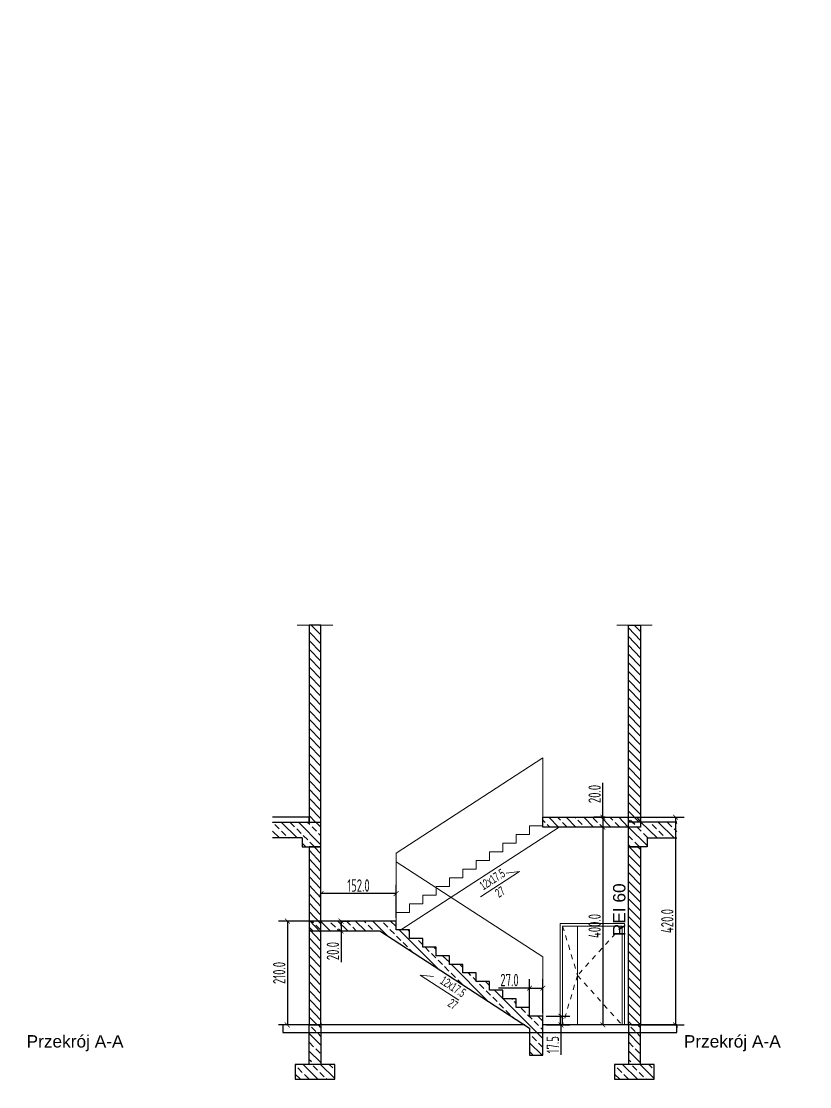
# Model space of a CAD drawing. Extents: x 6529560 to 6558080, y 5579316 to 5588131.
# Drawn here: x 6543856.29 to 6543872.23, y 5579524.12 to 5579545.66 of the extents above; entities that cross this region are included whole.
import ezdxf

# ---------------------------------------------------------------- set-up
doc = ezdxf.new("R2010")
doc.units = 0
doc.header["$MEASUREMENT"] = 0
doc.header["$PDSIZE"] = -5
doc.linetypes.add('0.5_0.5', pattern=[1, 0.5, -0.5])
doc.layers.get('0').update_dxf_attribs({"color": 2, "linetype": 'CONTINUOUS', "lineweight": 5})
doc.layers.get('Defpoints').update_dxf_attribs({"linetype": 'CONTINUOUS'})
for name, color, linetype, lineweight in [('arch_opisy', 20, 'CONTINUOUS', 13), ('arch_schody', 7, 'CONTINUOUS', 9), ('arch_sciany murowane wewnetrzne', 20, 'CONTINUOUS', 25), ('arch_sciany wewnetrzne murowane wypelnienie', 20, 'CONTINUOUS', 15), ('arch_wymiary', 2, 'CONTINUOUS', 13)]:
    doc.layers.add(name, color=color, linetype=linetype, lineweight=lineweight)
for name, color, linetype in [('KONS_KW_304L', 4, 'CONTINUOUS'), ('KONS_KW_309H', 9, 'CONTINUOUS'), ('Zb', 2, 'CONTINUOUS')]:
    doc.layers.add(name, color=color, linetype=linetype)
doc.styles.add('ARIAL', font='arial.ttf')
doc.styles.add('ISO8', font='iso8.shx', dxfattribs={"width": 0.7})
doc.styles.add('ROMANS', font='romans.shx', dxfattribs={"width": 0.8})
doc.styles.get("Standard").update_dxf_attribs({"font": 'arial.ttf', "width": 0.75})
doc.dimstyles.new('biura', dxfattribs={"dimtxt": 0.25, "dimasz": 0.1, "dimexe": 0.18, "dimexo": 0.0625, "dimgap": 0.04, "dimtad": 1, "dimdec": 1, "dimlfac": 100, "dimzin": 0, "dimdsep": 46, "dimtxsty": 'ISO8', "dimblk": 'ARCHTICK', "dimcen": 0.09, "dimadec": 0, "dimazin": 0, "dimtfac": 1, "dimtdec": 1, "dimtix": 1, "dimtofl": 0, "dimtmove": 0, "dimatfit": 3, "dimldrblk": 'ARCHTICK', "dimfxl": 0.2, "dimfxlon": 1, "dimtolj": 1, "dimtzin": 0, "dimarcsym": 0})
doc.dimstyles.new('D-GB-50', dxfattribs={"dimscale": 50, "dimtxt": 2.5, "dimasz": 2.5, "dimexe": 1, "dimexo": 2, "dimtad": 1, "dimdec": 0, "dimtxsty": 'ROMANS', "dimblk": 'OBLIQUE', "dimcen": 2.5, "dimdle": 1, "dimclrd": 256, "dimclre": 256, "dimclrt": 2, "dimadec": 0, "dimazin": 0, "dimtfac": 1, "dimtdec": 0, "dimtix": 1, "dimtmove": 2, "dimatfit": 3, "dimfxl": 1, "dimarcsym": 0})
pattern_1 = [(135, (43.5523, -110.03764), (-0.176773564112, -0.176773564112), []), (135, (43.5523, -109.86087), (-0.176773564112, -0.176773564112), [0.124997785918, -0.062498892959])]

# ---------------------------------------------------------------- blocks, each defined once
blk = doc.blocks.new('_OBLIQUE')
at = {"color": 0, "linetype": 'ByBlock', "lineweight": -2}
blk.add_line((-0.5, -0.5), (0.5, 0.5), dxfattribs=at)
blk = doc.blocks.new('_ArchTick')
at = {"color": 0, "linetype": 'ByBlock', "const_width": 0.15}
blk.add_lwpolyline([(-0.5, -0.5), (0.5, 0.5)], dxfattribs=at)
blk = doc.blocks.new('*D1071')
at = {"layer": 'arch_wymiary', "color": 0, "lineweight": -2, "transparency": 16777216}
for p, q in [((6543862.347, 5579527.531), (6543862.347, 5579528.203)), ((6543863.867, 5579527.531), (6543863.867, 5579528.203)), ((6543863.867, 5579528.023), (6543862.347, 5579528.023))]:
    blk.add_line(p, q, dxfattribs=at)
at = {"layer": 'Defpoints', "color": 0, "transparency": 16777216}
for p in [(6543862.347, 5579528.023), (6543862.347, 5579527.469), (6543863.867, 5579527.469)]:
    blk.add_point(p, dxfattribs=at)
at = {"layer": 'arch_wymiary', "color": 0, "lineweight": -2, "transparency": 16777216, "xscale": 0.1, "yscale": 0.1, "zscale": 0.1, "rotation": 180}
blk.add_blockref('_ArchTick', (6543862.347, 5579528.023), dxfattribs=at)
at = {"layer": 'arch_wymiary', "color": 0, "lineweight": -2, "transparency": 16777216, "xscale": 0.1, "yscale": 0.1, "zscale": 0.1}
blk.add_blockref('_ArchTick', (6543863.867, 5579528.023), dxfattribs=at)
at = {"layer": 'arch_wymiary', "color": 0, "transparency": 16777216, "insert": (6543863.107, 5579528.188), "char_height": 0.25, "attachment_point": 5, "style": 'ISO8'}
blk.add_mtext('\\A1;152.0', dxfattribs=at)
blk = doc.blocks.new('*D1072')
at = {"layer": 'arch_wymiary', "color": 0, "lineweight": -2, "transparency": 16777216}
for p, q in [((6543866.9, 5579525.544), (6543867.382, 5579525.544)), ((6543867.202, 5579525.469), (6543867.202, 5579525.569)), ((6543867.202, 5579525.369), (6543867.202, 5579525.544)), ((6543866.9, 5579525.369), (6543867.382, 5579525.369)), ((6543867.202, 5579525.369), (6543867.202, 5579524.761))]:
    blk.add_line(p, q, dxfattribs=at)
at = {"layer": 'Defpoints', "color": 0, "transparency": 16777216}
for p in [(6543866.837, 5579525.544), (6543867.202, 5579525.544), (6543866.837, 5579525.369)]:
    blk.add_point(p, dxfattribs=at)
at = {"layer": 'arch_wymiary', "color": 0, "lineweight": -2, "transparency": 16777216, "xscale": 0.1, "yscale": 0.1, "zscale": 0.1}
for p, rotation in [((6543867.202, 5579525.544), 90), ((6543867.202, 5579525.369), 270)]:
    blk.add_blockref('_ArchTick', p, dxfattribs=dict(at, rotation=rotation))
at = {"layer": 'arch_wymiary', "color": 0, "transparency": 16777216, "insert": (6543867.037, 5579524.968), "char_height": 0.25, "attachment_point": 5, "rotation": 90, "style": 'ISO8'}
blk.add_mtext('\\A1;17.5', dxfattribs=at)
blk = doc.blocks.new('*D1073')
at = {"layer": 'arch_wymiary', "color": 0, "lineweight": -2, "transparency": 16777216}
for p, q in [((6543866.567, 5579526.111), (6543865.936, 5579526.111)), ((6543866.567, 5579525.606), (6543866.567, 5579526.291)), ((6543866.567, 5579526.111), (6543866.837, 5579526.111)), ((6543866.667, 5579526.111), (6543866.767, 5579526.111)), ((6543866.837, 5579525.606), (6543866.837, 5579526.291))]:
    blk.add_line(p, q, dxfattribs=at)
at = {"layer": 'Defpoints', "color": 0, "transparency": 16777216}
for p in [(6543866.837, 5579526.111), (6543866.567, 5579525.544), (6543866.837, 5579525.544)]:
    blk.add_point(p, dxfattribs=at)
at = {"layer": 'arch_wymiary', "color": 0, "lineweight": -2, "transparency": 16777216, "xscale": 0.1, "yscale": 0.1, "zscale": 0.1, "rotation": 180}
blk.add_blockref('_ArchTick', (6543866.567, 5579526.111), dxfattribs=at)
at = {"layer": 'arch_wymiary', "color": 0, "lineweight": -2, "transparency": 16777216, "xscale": 0.1, "yscale": 0.1, "zscale": 0.1}
blk.add_blockref('_ArchTick', (6543866.837, 5579526.111), dxfattribs=at)
at = {"layer": 'arch_wymiary', "color": 0, "transparency": 16777216, "insert": (6543866.161, 5579526.276), "char_height": 0.25, "attachment_point": 5, "style": 'ISO8'}
blk.add_mtext('\\A1;27.0', dxfattribs=at)
blk = doc.blocks.new('*D1074')
at = {"layer": 'arch_wymiary', "color": 0, "lineweight": -2, "transparency": 16777216}
for p, q in [((6543862.755, 5579527.469), (6543862.755, 5579526.638)), ((6543862.755, 5579527.469), (6543862.755, 5579527.269)), ((6543862.755, 5579527.369), (6543862.755, 5579527.469)), ((6543862.786, 5579527.469), (6543862.935, 5579527.469)), ((6543862.786, 5579527.269), (6543862.935, 5579527.269))]:
    blk.add_line(p, q, dxfattribs=at)
at = {"layer": 'Defpoints', "color": 0, "transparency": 16777216}
for p in [(6543862.724, 5579527.469), (6543862.724, 5579527.269), (6543862.755, 5579527.269)]:
    blk.add_point(p, dxfattribs=at)
at = {"layer": 'arch_wymiary', "color": 0, "lineweight": -2, "transparency": 16777216, "xscale": 0.1, "yscale": 0.1, "zscale": 0.1}
for p, rotation in [((6543862.755, 5579527.469), 90), ((6543862.755, 5579527.269), 270)]:
    blk.add_blockref('_ArchTick', p, dxfattribs=dict(at, rotation=rotation))
at = {"layer": 'arch_wymiary', "color": 0, "transparency": 16777216, "insert": (6543862.59, 5579526.862), "char_height": 0.25, "attachment_point": 5, "rotation": 90, "style": 'ISO8'}
blk.add_mtext('\\A1;20.0', dxfattribs=at)
blk = doc.blocks.new('*D1075')
at = {"layer": 'arch_wymiary', "color": 0, "lineweight": -2, "transparency": 16777216}
for p, q in [((6543868.048, 5579529.569), (6543868.048, 5579530.262)), ((6543868.099, 5579529.569), (6543867.868, 5579529.569)), ((6543868.048, 5579529.569), (6543868.048, 5579529.369)), ((6543868.099, 5579529.369), (6543867.868, 5579529.369)), ((6543868.048, 5579529.469), (6543868.048, 5579529.369))]:
    blk.add_line(p, q, dxfattribs=at)
at = {"layer": 'Defpoints', "color": 0, "transparency": 16777216}
for p in [(6543868.161, 5579529.569), (6543868.048, 5579529.369), (6543868.161, 5579529.369)]:
    blk.add_point(p, dxfattribs=at)
at = {"layer": 'arch_wymiary', "color": 0, "lineweight": -2, "transparency": 16777216, "xscale": 0.1, "yscale": 0.1, "zscale": 0.1}
for p, rotation in [((6543868.048, 5579529.569), 90), ((6543868.048, 5579529.369), 270)]:
    blk.add_blockref('_ArchTick', p, dxfattribs=dict(at, rotation=rotation))
at = {"layer": 'arch_wymiary', "color": 0, "transparency": 16777216, "insert": (6543867.883, 5579530.038), "char_height": 0.25, "attachment_point": 5, "rotation": 90, "style": 'ISO8'}
blk.add_mtext('\\A1;20.0', dxfattribs=at)
blk = doc.blocks.new('*D1076')
at = {"layer": 'arch_wymiary', "color": 0, "lineweight": -2, "transparency": 16777216}
for p, q in [((6543868.099, 5579529.369), (6543867.868, 5579529.369)), ((6543868.048, 5579529.369), (6543868.048, 5579525.369)), ((6543868.505, 5579525.369), (6543867.868, 5579525.369))]:
    blk.add_line(p, q, dxfattribs=at)
at = {"layer": 'Defpoints', "color": 0, "transparency": 16777216}
for p in [(6543868.161, 5579529.369), (6543868.048, 5579525.369), (6543868.567, 5579525.369)]:
    blk.add_point(p, dxfattribs=at)
at = {"layer": 'arch_wymiary', "color": 0, "lineweight": -2, "transparency": 16777216, "xscale": 0.1, "yscale": 0.1, "zscale": 0.1}
for p, rotation in [((6543868.048, 5579529.369), 90), ((6543868.048, 5579525.369), 270)]:
    blk.add_blockref('_ArchTick', p, dxfattribs=dict(at, rotation=rotation))
at = {"layer": 'arch_wymiary', "color": 0, "transparency": 16777216, "insert": (6543867.883, 5579527.369), "char_height": 0.25, "attachment_point": 5, "rotation": 90, "style": 'ISO8'}
blk.add_mtext('\\A1;400.0', dxfattribs=at)
blk = doc.blocks.new('*D1077')
at = {"layer": 'arch_wymiary', "color": 0, "lineweight": -2, "transparency": 16777216}
for p, q in [((6543862.284, 5579527.469), (6543861.489, 5579527.469)), ((6543861.669, 5579527.469), (6543861.669, 5579525.369)), ((6543862.284, 5579525.369), (6543861.489, 5579525.369))]:
    blk.add_line(p, q, dxfattribs=at)
at = {"layer": 'Defpoints', "color": 0, "transparency": 16777216}
for p in [(6543862.347, 5579527.469), (6543861.669, 5579525.369), (6543862.346, 5579525.369)]:
    blk.add_point(p, dxfattribs=at)
at = {"layer": 'arch_wymiary', "color": 0, "lineweight": -2, "transparency": 16777216, "xscale": 0.1, "yscale": 0.1, "zscale": 0.1}
for p, rotation in [((6543861.669, 5579527.469), 90), ((6543861.669, 5579525.369), 270)]:
    blk.add_blockref('_ArchTick', p, dxfattribs=dict(at, rotation=rotation))
at = {"layer": 'arch_wymiary', "color": 0, "transparency": 16777216, "insert": (6543861.504, 5579526.419), "char_height": 0.25, "attachment_point": 5, "rotation": 90, "style": 'ISO8'}
blk.add_mtext('\\A1;210.0', dxfattribs=at)
blk = doc.blocks.new('*D1078')
at = {"layer": 'arch_wymiary', "color": 0, "lineweight": -2, "transparency": 16777216}
for p, q in [((6543868.87, 5579529.569), (6543869.697, 5579529.569)), ((6543869.517, 5579529.569), (6543869.517, 5579525.369)), ((6543868.629, 5579525.369), (6543869.697, 5579525.369))]:
    blk.add_line(p, q, dxfattribs=at)
at = {"layer": 'Defpoints', "color": 0, "transparency": 16777216}
for p in [(6543868.807, 5579529.569), (6543868.567, 5579525.369), (6543869.517, 5579525.369)]:
    blk.add_point(p, dxfattribs=at)
at = {"layer": 'arch_wymiary', "color": 0, "lineweight": -2, "transparency": 16777216, "xscale": 0.1, "yscale": 0.1, "zscale": 0.1}
for p, rotation in [((6543869.517, 5579529.569), 90), ((6543869.517, 5579525.369), 270)]:
    blk.add_blockref('_ArchTick', p, dxfattribs=dict(at, rotation=rotation))
at = {"layer": 'arch_wymiary', "color": 0, "transparency": 16777216, "insert": (6543869.352, 5579527.469), "char_height": 0.25, "attachment_point": 5, "rotation": 90, "style": 'ISO8'}
blk.add_mtext('\\A1;420.0', dxfattribs=at)

msp = doc.modelspace()

# ---------------------------------------------------------------- hatches: boundary and pattern name
at = {"layer": 'arch_sciany wewnetrzne murowane wypelnienie'}
h = msp.add_hatch(dxfattribs=at)
h.set_pattern_fill('ANSI31', color=256, angle=90)
h.set_pattern_definition([(135, (43.5523, -110.03764), (-0.0883883476483, -0.0883883476483), [])])
h.paths.add_polyline_path([(6543862.107, 5579525.3687), (6543862.347, 5579525.3687), (6543862.347, 5579528.9686), (6543862.107, 5579528.9686)])
h.paths.add_polyline_path([(6543868.5673, 5579528.9686), (6543868.8073, 5579528.9686), (6543868.8073, 5579525.3687), (6543868.5673, 5579525.3687)])
h.paths.add_polyline_path([(6543868.5673, 5579533.4531), (6543868.8073, 5579533.4531), (6543868.8073, 5579529.4686), (6543868.5673, 5579529.4686)])
h.paths.add_polyline_path([(6543862.107, 5579529.4686), (6543862.347, 5579529.4686), (6543862.347, 5579533.4531), (6543862.107, 5579533.4531)])
at = {"layer": 'KONS_KW_309H'}
h = msp.add_hatch(dxfattribs=at)
h.set_pattern_fill('ANSI33', color=256, scale=0.999982, angle=90)
h.set_pattern_definition(pattern_1)
h.paths.add_polyline_path([(6543862.107, 5579527.4687), (6543862.107, 5579527.2687), (6543863.5381, 5579527.2687), (6543866.5673, 5579525.3054), (6543866.5673, 5579524.7543), (6543866.8373, 5579524.7543), (6543866.8373, 5579525.5437), (6543866.5673, 5579525.5437), (6543866.5673, 5579525.7187), (6543866.2973, 5579525.7187), (6543866.2973, 5579525.8937), (6543866.0273, 5579525.8937), (6543866.0273, 5579526.0687), (6543865.7573, 5579526.0687), (6543865.7573, 5579526.2437), (6543865.4873, 5579526.2437), (6543865.4873, 5579526.4187), (6543865.2173, 5579526.4187), (6543865.2173, 5579526.5937), (6543864.9473, 5579526.5937), (6543864.9473, 5579526.7687), (6543864.6773, 5579526.7687), (6543864.6773, 5579526.9437), (6543864.4073, 5579526.9437), (6543864.4073, 5579527.1187), (6543864.1373, 5579527.1187), (6543864.1373, 5579527.2937), (6543863.8673, 5579527.2937), (6543863.8673, 5579527.4687)])
h.paths.add_polyline_path([(6543866.8373, 5579529.5687), (6543868.8073, 5579529.5687), (6543868.8073, 5579529.3686), (6543866.8373, 5579529.3686)])
h = msp.add_hatch(dxfattribs=at)
h.set_pattern_fill('ANSI33', color=256, scale=0.999982, angle=90)
h.set_pattern_definition([(135, (43.34654, -110.03764), (-0.176773564112, -0.176773564112), []), (135, (43.34654, -109.86087), (-0.176773564112, -0.176773564112), [0.124997785918, -0.062498892959])])
h.paths.add_polyline_path([(6543861.3687, 5579529.1486), (6543861.3687, 5579529.4686), (6543862.347, 5579529.4686), (6543862.347, 5579528.9686), (6543861.9713, 5579528.9686), (6543861.9713, 5579529.1486)])
h = msp.add_hatch(dxfattribs=at)
h.set_pattern_fill('ANSI33', color=256, scale=0.999982, angle=90)
h.set_pattern_definition(pattern_1)
h.paths.add_polyline_path([(6543869.5456, 5579529.1486), (6543869.5456, 5579529.4686), (6543868.5673, 5579529.4686), (6543868.5673, 5579528.9686), (6543868.943, 5579528.9686), (6543868.943, 5579529.1486)])
h = msp.add_hatch(dxfattribs=at)
h.set_pattern_fill('ANSI33', color=256, scale=0.999982, angle=90, style=0)
h.set_pattern_definition([(135, (6537040.06668, 5573673.6352), (-0.176773564, -0.176773564), []), (135, (6537040.06668, 5573673.81198), (-0.176773564, -0.176773564), [0.124997786, -0.062498893])])
h.paths.add_polyline_path([(6543862.347, 5579525.3687), (6543862.1063, 5579525.3687), (6543862.1063, 5579524.5687), (6543862.3463, 5579524.5687)])
h = msp.add_hatch(dxfattribs=at)
h.set_pattern_fill('ANSI33', color=256, scale=0.999982, angle=90, style=0)
h.set_pattern_definition([(135, (6537046.52704, 5573673.6352), (-0.176773564, -0.176773564), []), (135, (6537046.52704, 5573673.81198), (-0.176773564, -0.176773564), [0.124997786, -0.062498893])])
h.paths.add_polyline_path([(6543868.8074, 5579525.3687), (6543868.5667, 5579525.3687), (6543868.5667, 5579524.5687), (6543868.8067, 5579524.5687)])
h = msp.add_hatch(dxfattribs=at)
h.set_pattern_fill('ANSI33', color=256, scale=0.999982, angle=90, style=0)
h.set_pattern_definition([(135, (6537039.83575, 5573673.11592), (-0.176773564, -0.176773564), []), (135, (6537039.83575, 5573673.2927), (-0.176773564, -0.176773564), [0.124997786, -0.062498893])])
h.paths.add_polyline_path([(6543862.6263, 5579524.5687), (6543861.8263, 5579524.5687), (6543861.8263, 5579524.2687), (6543862.6263, 5579524.2687)])
h = msp.add_hatch(dxfattribs=at)
h.set_pattern_fill('ANSI33', color=256, scale=0.999982, angle=90, style=0)
h.set_pattern_definition([(135, (6537046.2961, 5573673.11592), (-0.176773564, -0.176773564), []), (135, (6537046.2961, 5573673.2927), (-0.176773564, -0.176773564), [0.124997786, -0.062498893])])
h.paths.add_polyline_path([(6543869.0867, 5579524.5687), (6543868.2867, 5579524.5687), (6543868.2867, 5579524.2687), (6543869.0867, 5579524.2687)])

# ---------------------------------------------------------------- linework, layer by layer
at = {"elevation": 6.5034}
for points in [[(6543867.1866, 5579525.3687), (6543867.1866, 5579527.4187), (6543868.4866, 5579527.4187), (6543868.4866, 5579525.3687)], [(6543867.2366, 5579525.3687), (6543867.2366, 5579527.3687), (6543868.4366, 5579527.3687), (6543868.4366, 5579525.3687)]]:
    msp.add_lwpolyline(points, dxfattribs=at)
for points in [[(6543867.2366, 5579525.3687), (6543867.5366, 5579525.3687), (6543867.5366, 5579527.3687), (6543867.2366, 5579527.3687)], [(6543867.5366, 5579527.3687), (6543868.4366, 5579527.3687), (6543868.4366, 5579525.3687), (6543867.5366, 5579525.3687)]]:
    msp.add_lwpolyline(points, close=True, dxfattribs=at)
at = {"linetype": '0.5_0.5', "ltscale": 0.1, "elevation": 6.5034}
for points in [[(6543867.2366, 5579527.3687), (6543867.5366, 5579526.3687), (6543867.2366, 5579525.3687)], [(6543868.4366, 5579527.3687), (6543867.5366, 5579526.3687), (6543868.4366, 5579525.3687)]]:
    msp.add_lwpolyline(points, dxfattribs=at)
at = {"layer": 'arch_schody', "elevation": 6.5179}
for points in [[(6543863.8673, 5579527.6437), (6543863.8673, 5579528.8437), (6543866.8373, 5579530.7687), (6543866.8373, 5579529.5687)], [(6543866.8373, 5579525.5437), (6543866.8373, 5579526.7437), (6543863.8673, 5579528.6687), (6543863.8673, 5579527.4687)], [(6543865.578, 5579527.96), (6543866.3631, 5579528.4689), (6543866.0941, 5579528.4388)], [(6543865.1401, 5579525.8664), (6543864.355, 5579526.3753), (6543864.624, 5579526.3452)]]:
    msp.add_lwpolyline(points, dxfattribs=at)
msp.add_lwpolyline([(6543863.8673, 5579527.2937), (6543863.9661, 5579527.2937), (6543867.1674, 5579529.3686), (6543866.8373, 5579529.3686), (6543866.8373, 5579529.3937), (6543866.5673, 5579529.3937), (6543866.5673, 5579529.2187), (6543866.2973, 5579529.2187), (6543866.2973, 5579529.0437), (6543866.0273, 5579529.0437), (6543866.0273, 5579528.8687), (6543865.7573, 5579528.8687), (6543865.7573, 5579528.6937), (6543865.4873, 5579528.6937), (6543865.4873, 5579528.5187), (6543865.2173, 5579528.5187), (6543865.2173, 5579528.3437), (6543864.9473, 5579528.3437), (6543864.9473, 5579528.1687), (6543864.6773, 5579528.1687), (6543864.6773, 5579527.9937), (6543864.4073, 5579527.9937), (6543864.4073, 5579527.8187), (6543864.1373, 5579527.8187), (6543864.1373, 5579527.6437), (6543863.8673, 5579527.6437)], close=True, dxfattribs=at)
at = {"layer": 'arch_sciany murowane wewnetrzne'}
for points, elevation in [([(6543862.107, 5579529.4686), (6543862.347, 5579529.4686), (6543862.347, 5579533.4531), (6543862.107, 5579533.4531)], 6.4554), ([(6543868.5673, 5579533.4531), (6543868.8073, 5579533.4531), (6543868.8073, 5579529.4686), (6543868.5673, 5579529.4686)], 6.4186), ([(6543862.107, 5579525.3687), (6543862.347, 5579525.3687), (6543862.347, 5579528.9686), (6543862.107, 5579528.9686)], 13.8425), ([(6543868.5673, 5579528.9686), (6543868.8073, 5579528.9686), (6543868.8073, 5579525.3687), (6543868.5673, 5579525.3687)], 13.8057)]:
    msp.add_lwpolyline(points, close=True, dxfattribs=dict(at, elevation=elevation))
at = {"layer": 'arch_wymiary'}
for points, elevation in [([(6543861.8685, 5579533.4531), (6543862.5854, 5579533.4531)], 6.4554), ([(6543868.3289, 5579533.4531), (6543869.0457, 5579533.4531)], 6.4186)]:
    msp.add_lwpolyline(points, dxfattribs=dict(at, elevation=elevation))
at = {"layer": 'KONS_KW_304L'}
for p, q in [((6543861.3687, 5579529.4686, 7.0668), (6543862.347, 5579529.4686, 6.4554)), ((6543862.347, 5579528.9686, 6.5402), (6543862.347, 5579529.4686, 6.4554)), ((6543868.5673, 5579528.9686, -2.6553), (6543868.5673, 5579529.4686, -2.7401)), ((6543869.5456, 5579529.4686, -2.1287), (6543868.8073, 5579529.4686, -2.7177)), ((6543861.9713, 5579529.1486, 13.8792), (6543861.3687, 5579529.1486, 13.8713)), ((6543861.9713, 5579529.1486, 6.5402), (6543861.9713, 5579528.9686, 6.5402)), ((6543868.943, 5579529.1486, 4.6837), (6543869.5456, 5579529.1486, 4.6758)), ((6543868.943, 5579529.1486, -2.6553), (6543868.943, 5579528.9686, -2.6553)), ((6543861.9713, 5579528.9686, 6.5402), (6543862.347, 5579528.9686, 6.5402)), ((6543868.943, 5579528.9686, -2.6553), (6543868.5673, 5579528.9686, -2.6553))]:
    msp.add_line(p, q, dxfattribs=at)
for points, elevation in [([(6543861.3687, 5579529.4686), (6543862.107, 5579529.4686), (6543862.107, 5579529.5686), (6543861.3687, 5579529.5686)], 7.0668), ([(6543869.5456, 5579529.4686), (6543868.8073, 5579529.4686), (6543868.8073, 5579529.5686), (6543869.5456, 5579529.5686)], 6.4186), ([(6543866.4695, 5579525.3687), (6543861.5744, 5579525.3687), (6543861.5744, 5579525.2187), (6543869.5456, 5579525.2187), (6543869.5456, 5579525.3687), (6543866.8373, 5579525.3687)], 13.8425)]:
    msp.add_lwpolyline(points, dxfattribs=dict(at, elevation=elevation))
at = {"layer": 'KONS_KW_304L', "elevation": 6.5179}
for points in [[(6543866.8373, 5579529.5687), (6543868.8073, 5579529.5687), (6543868.8073, 5579529.3686), (6543866.8373, 5579529.3686)], [(6543862.107, 5579527.4687), (6543862.107, 5579527.2687), (6543863.5381, 5579527.2687), (6543866.5673, 5579525.3054), (6543866.5673, 5579524.7543), (6543866.8373, 5579524.7543), (6543866.8373, 5579525.5437), (6543866.5673, 5579525.5437), (6543866.5673, 5579525.7187), (6543866.2973, 5579525.7187), (6543866.2973, 5579525.8937), (6543866.0273, 5579525.8937), (6543866.0273, 5579526.0687), (6543865.7573, 5579526.0687), (6543865.7573, 5579526.2437), (6543865.4873, 5579526.2437), (6543865.4873, 5579526.4187), (6543865.2173, 5579526.4187), (6543865.2173, 5579526.5937), (6543864.9473, 5579526.5937), (6543864.9473, 5579526.7687), (6543864.6773, 5579526.7687), (6543864.6773, 5579526.9437), (6543864.4073, 5579526.9437), (6543864.4073, 5579527.1187), (6543864.1373, 5579527.1187), (6543864.1373, 5579527.2937), (6543863.8673, 5579527.2937), (6543863.8673, 5579527.4687)]]:
    msp.add_lwpolyline(points, close=True, dxfattribs=at)
at = {"layer": 'Zb'}
for p, q in [((6543862.1063, 5579525.3687, 17.327), (6543862.1063, 5579524.5687, 10.7866)), ((6543862.3463, 5579525.4016, 17.327), (6543862.3463, 5579524.5687, 10.7866)), ((6543868.5667, 5579525.3687, 17.2902), (6543868.5667, 5579524.5687, 10.7498)), ((6543868.8067, 5579525.4016, 17.2902), (6543868.8067, 5579524.5687, 10.7498))]:
    msp.add_line(p, q, dxfattribs=at)
at = {"layer": 'Zb', "extrusion": (0, 0, -1)}
for points in [[(-6543862.3463, 5579525.2187), (-6543862.3463, 5579524.7687)], [(-6543868.8067, 5579525.2187), (-6543868.8067, 5579524.7687)]]:
    msp.add_lwpolyline(points, dxfattribs=at)
at = {"layer": 'Zb'}
for points, elevation in [([(6543861.8263, 5579524.2687), (6543862.6263, 5579524.2687), (6543862.6263, 5579524.5687), (6543861.8263, 5579524.5687)], 10.7866), ([(6543868.2867, 5579524.2687), (6543869.0867, 5579524.2687), (6543869.0867, 5579524.5687), (6543868.2867, 5579524.5687)], 10.7498)]:
    msp.add_lwpolyline(points, close=True, dxfattribs=dict(at, elevation=elevation))

# ---------------------------------------------------------------- texts
at = {"layer": 'arch_opisy', "linetype": 'Continuous', "extrusion": (-8.03157e-10, -4.94824e-09, 1), "insert": (6543868.2551, 5579528.231, 19.6175), "char_height": 0.25, "attachment_point": 3, "text_direction": (0.000102, 1, 0), "style": 'ARIAL'}
msp.add_mtext_dynamic_manual_height_columns('\\pi0.23542;REI 60', width=16.300417, gutter_width=12.5, heights=[0], dxfattribs=at)
at = {"layer": 'arch_opisy', "linetype": 'Continuous', "extrusion": (-4.94824e-09, 8.03157e-10, 1), "char_height": 0.25, "attachment_point": 3, "text_direction": (1, -0.000102, 0), "style": 'ARIAL'}
for insert in [(6543858.355, 5579525.1614, 19.6175), (6543871.6467, 5579525.1614, 19.6175)]:
    msp.add_mtext_dynamic_manual_height_columns('\\pi0.23542;Przekrój A-A ', width=16.300417, gutter_width=12.5, heights=[0], dxfattribs=dict(at, insert=insert))
at = {"layer": 'arch_schody', "char_height": 0.18, "width": 0.801577}
for s, insert, attachment_point, rotation in [('\\pi0.1371;{\\fArial Narrow|b0|i0|c238|p34;12x17.5\\P\\pi0.32058;27}', (6543865.6785, 5579527.7606, 6.4955), 7, 32.94922), ('{\\fArial Narrow|b0|i0|c238|p34;12x17.5\\P27}', (6543865.0397, 5579525.667, 6.4955), 9, 327.05078)]:
    msp.add_mtext(s, dxfattribs=dict(at, insert=insert, attachment_point=attachment_point, rotation=rotation))

# ---------------------------------------------------------------- dimensions: what is measured, and where the dimension line sits
at = {"layer": 'arch_wymiary'}
for base, p1, p2, picture, middle in [((6543868.0478, 5579529.3686, 6.5402), (6543868.1611, 5579529.5687, 6.5179), (6543868.1611, 5579529.3686, 6.5179), '*D1075', (6543868.0478, 5579530.0376, 6.5402)), ((6543862.7547, 5579527.2687, 6.5402), (6543862.7236, 5579527.4687, 6.5179), (6543862.7236, 5579527.2687, 6.5179), '*D1074', (6543862.7547, 5579526.862, 6.5402)), ((6543867.2016, 5579525.5437, 6.5402), (6543866.8373, 5579525.3687, 6.5179), (6543866.8373, 5579525.5437, 6.5179), '*D1072', (6543867.2016, 5579524.968, 6.5402))]:
    dim = msp.add_linear_dim(base=base, p1=p1, p2=p2, angle=90, dimstyle='biura', override={"dimfxl": 2}, dxfattribs=at)
    dim.commit()
    dim.dimension.update_dxf_attribs({"geometry": picture, "text_midpoint": middle, "dimtype": 160})
for base, p1, p2, override, picture, middle in [((6543869.5174, 5579525.3687, 6.5402), (6543868.8073, 5579529.5687, 6.5402), (6543868.5667, 5579525.3687, 17.2902), {"dimfxl": 2}, '*D1078', (6543869.3524, 5579527.4687, 6.5402)), ((6543868.0478, 5579525.3687, 6.5402), (6543868.1611, 5579529.3686, 6.5179), (6543868.5673, 5579525.3687, 13.8057), {"dimtmove": 1, "dimfxl": 2}, '*D1076', (6543867.8828, 5579527.3687, 6.5402)), ((6543861.6695, 5579525.3687, 6.5402), (6543862.347, 5579527.4687, 6.5402), (6543862.3463, 5579525.3687, 17.0685), {"dimfxl": 2}, '*D1077', (6543861.5045, 5579526.4187, 6.5402))]:
    dim = msp.add_linear_dim(base=base, p1=p1, p2=p2, angle=90, dimstyle='biura', override=override, dxfattribs=at)
    dim.commit()
    dim.dimension.update_dxf_attribs({"geometry": picture, "text_midpoint": middle})
dim = msp.add_linear_dim(base=(6543862.347, 5579528.0231, 6.5402), p1=(6543863.8673, 5579527.4687, 6.5179), p2=(6543862.347, 5579527.4687, 6.5179), dimstyle='biura', override={"dimfxl": 2}, dxfattribs=at)
dim.commit()
dim.dimension.update_dxf_attribs({"geometry": '*D1071', "text_midpoint": (6543863.1071, 5579528.1881, 6.5402)})
dim = msp.add_linear_dim(base=(6543866.8373, 5579526.1112, 6.5402), p1=(6543866.5673, 5579525.5437, 6.5179), p2=(6543866.8373, 5579525.5437, 6.5179), dimstyle='biura', override={"dimfxl": 2}, dxfattribs=at)
dim.commit()
dim.dimension.update_dxf_attribs({"geometry": '*D1073', "text_midpoint": (6543866.1606, 5579526.1112, 6.5402), "dimtype": 160})

# ---------------------------------------------------------------- leaders
at = {"color": 1}
for points in [[(6543807.9328, 5579535.0595, -14.4258), (6543808.7702, 5579536.5599, -14.4258), (6543816.3451, 5579536.5599, -14.4258)], [(6543788.8584, 5579497.6965, -27.825), (6543789.6957, 5579499.1969, -27.825), (6543797.2706, 5579499.1969, -27.825)]]:
    msp.add_leader(points, dimstyle='D-GB-50', override={"dimclrd": 0}, dxfattribs=at)

doc.saveas('drawing.dxf')
